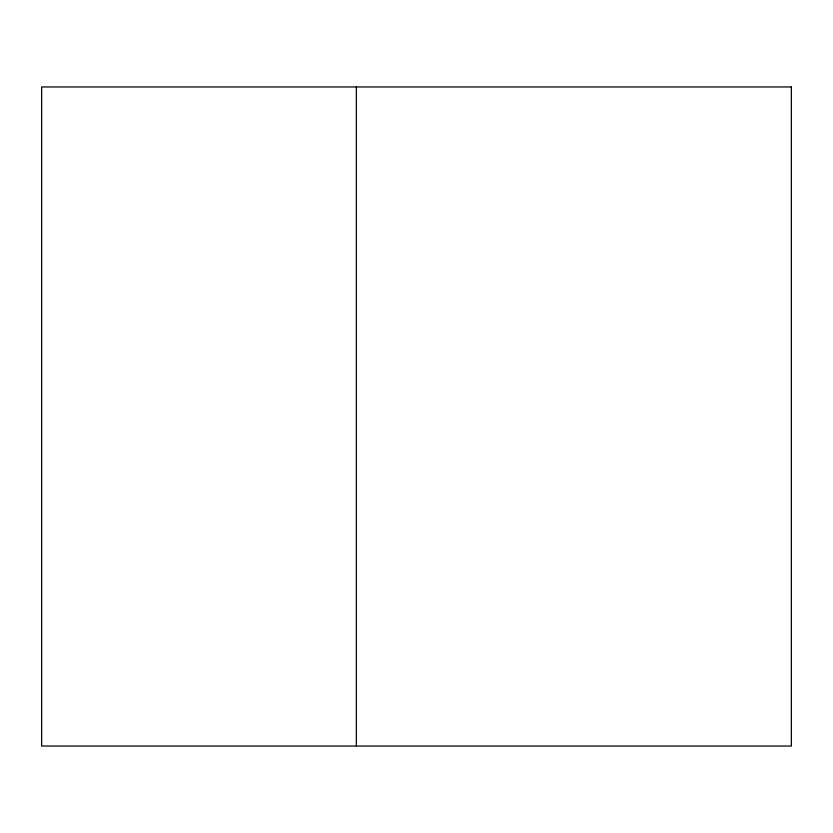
<?xml version="1.0" encoding="UTF-8"?>
<svg xmlns="http://www.w3.org/2000/svg" width="833" height="833" viewBox="0 0 833 833"><rect width="100%" height="100%" fill="white"/><g stroke="black" fill="none" stroke-linecap="round" stroke-linejoin="round"><path stroke-width="1.25" d="M356.357 86.965L356.357 746.035M791.35 86.965L41.65 86.965L41.65 746.035L791.35 746.035L791.35 86.965"/></g></svg>
